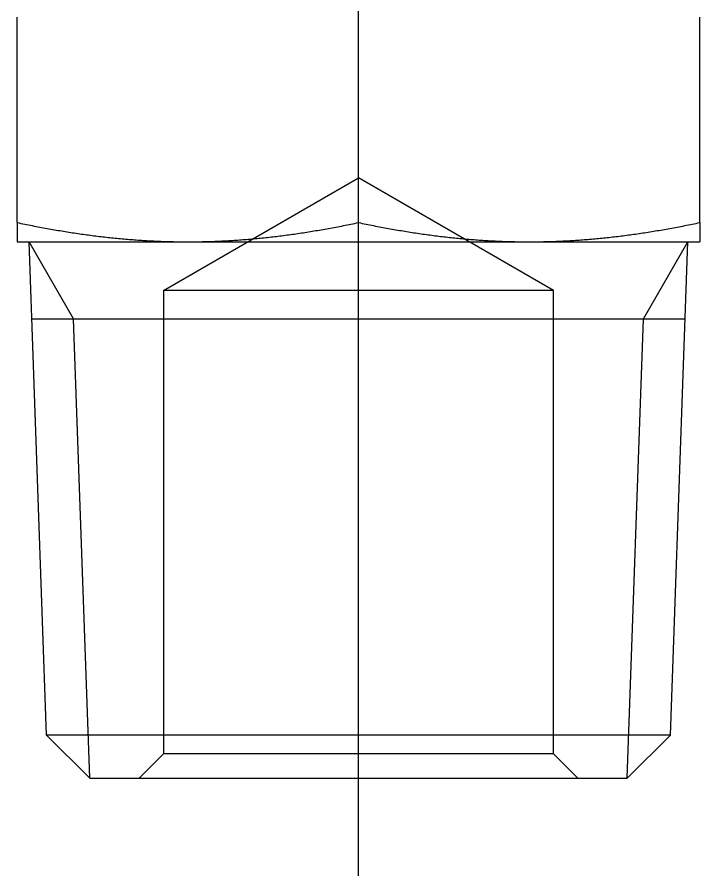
# Model space of a CAD drawing. Extents: x -10.3 to 55.8, y -18.9 to 29.5.
# Drawn here: x 40.29 to 54.29, y -2 to 15.61 of the extents above; entities that cross this region are included whole.
import ezdxf

# ---------------------------------------------------------------- set-up
doc = ezdxf.new("R2010")
doc.units = 0
doc.linetypes.add('CENTER', pattern=[50.8, 31.75, -6.35, 6.35, -6.35])
doc.linetypes.add('DASHED', pattern=[19.05, 12.7, -6.35])
doc.layers.get('0').update_dxf_attribs({"linetype": 'CONTINUOUS'})
doc.layers.add('CENTER', color=1, linetype='CENTER')

msp = doc.modelspace()

# ---------------------------------------------------------------- linework, layer by layer
at = {"color": 7, "linetype": 'CONTINUOUS'}
for p, q in [((40.292709, 11.394145), (40.292709, 15.605855)), ((47.292709, 11.394145), (47.292709, 15.605855)), ((54.292709, 11.394145), (54.292709, 15.605855)), ((40.292709, 11.394145), (40.292709, 11)), ((54.292709, 11.394145), (54.292709, 11)), ((40.292709, 11), (54.292709, 11)), ((40.893109, 0.886974), (40.539955, 11)), ((53.692309, 0.886974), (54.045464, 11)), ((40.595062, 9.421915), (53.990356, 9.421915)), ((53.692309, 0.886974), (40.893109, 0.886974)), ((41.780083, 0), (40.893109, 0.886974)), ((52.805335, 0), (53.692309, 0.886974)), ((41.780083, 0), (52.805335, 0))]:
    msp.add_line(p, q, dxfattribs=at)
at = {"color": 3, "linetype": 'DASHED'}
for p, q in [((43.292709, 10), (47.292709, 12.309401)), ((51.292709, 10), (47.292709, 12.309401)), ((51.292709, 10), (43.292709, 10)), ((43.292709, 10), (43.292709, 0.5)), ((51.292709, 0.5), (51.292709, 10)), ((43.292709, 0.5), (42.792709, 0)), ((51.292709, 0.5), (43.292709, 0.5)), ((51.792709, 0), (51.292709, 0.5))]:
    msp.add_line(p, q, dxfattribs=at)
at = {"color": 3, "linetype": 'CONTINUOUS'}
for p, q in [((41.451062, 9.421915), (40.539955, 11)), ((53.134356, 9.421915), (54.045464, 11)), ((41.780083, 0), (41.451062, 9.421915)), ((52.805335, 0), (53.134356, 9.421915))]:
    msp.add_line(p, q, dxfattribs=at)
at = {"color": 7}
for points in [[(40.2927, 11.3941, 0), (40.3318, 11.386, 0), (40.3707, 11.3779, 0), (40.4096, 11.3699, 0), (40.4483, 11.362, 0), (40.487, 11.3542, 0), (40.5256, 11.3465, 0), (40.5641, 11.3388, 0), (40.6025, 11.3313, 0), (40.6408, 11.3238, 0), (40.679, 11.3164, 0), (40.7171, 11.3091, 0), (40.7552, 11.3019, 0), (40.7932, 11.2948, 0), (40.8311, 11.2878, 0), (40.8689, 11.2809, 0), (40.9066, 11.274, 0), (40.9443, 11.2672, 0), (40.9819, 11.2605, 0), (41.0194, 11.2539, 0), (41.0569, 11.2474, 0), (41.0943, 11.241, 0), (41.1316, 11.2347, 0), (41.1689, 11.2284, 0), (41.206, 11.2222, 0), (41.2432, 11.2161, 0), (41.2803, 11.2101, 0), (41.3173, 11.2042, 0), (41.3543, 11.1984, 0), (41.3912, 11.1926, 0), (41.428, 11.187, 0), (41.4648, 11.1814, 0), (41.5016, 11.1759, 0), (41.5383, 11.1705, 0), (41.575, 11.1651, 0), (41.6116, 11.1599, 0), (41.6482, 11.1547, 0), (41.6847, 11.1496, 0), (41.7212, 11.1446, 0), (41.7577, 11.1397, 0), (41.7941, 11.1349, 0), (41.8305, 11.1301, 0), (41.8669, 11.1255, 0), (41.9032, 11.1209, 0), (41.9395, 11.1164, 0), (41.9758, 11.112, 0), (42.012, 11.1076, 0), (42.0482, 11.1034, 0), (42.0844, 11.0992, 0), (42.1206, 11.0951, 0), (42.1568, 11.0911, 0), (42.1929, 11.0872, 0), (42.229, 11.0834, 0), (42.2652, 11.0796, 0), (42.3013, 11.076, 0), (42.3373, 11.0724, 0), (42.3734, 11.0689, 0), (42.4095, 11.0655, 0), (42.4456, 11.0622, 0), (42.4816, 11.0589, 0), (42.5177, 11.0557, 0), (42.5537, 11.0527, 0), (42.5898, 11.0497, 0), (42.6259, 11.0468, 0), (42.6619, 11.0439, 0), (42.698, 11.0412, 0), (42.7341, 11.0386, 0), (42.7702, 11.036, 0), (42.8063, 11.0335, 0), (42.8424, 11.0311, 0), (42.8785, 11.0288, 0), (42.9147, 11.0266, 0), (42.9509, 11.0244, 0), (42.9871, 11.0224, 0), (43.0233, 11.0204, 0), (43.0595, 11.0186, 0), (43.0958, 11.0168, 0), (43.1321, 11.0151, 0), (43.1684, 11.0135, 0), (43.2048, 11.012, 0), (43.2412, 11.0105, 0), (43.2776, 11.0092, 0), (43.3141, 11.0079, 0), (43.3506, 11.0068, 0), (43.3872, 11.0057, 0), (43.4238, 11.0047, 0), (43.4604, 11.0038, 0), (43.4971, 11.003, 0), (43.5339, 11.0023, 0), (43.5707, 11.0017, 0), (43.6075, 11.0012, 0), (43.6444, 11.0008, 0), (43.6814, 11.0004, 0), (43.7184, 11.0002, 0), (43.7555, 11, 0), (43.7927, 11, 0)], [(43.7927, 11, 0), (43.8299, 11, 0), (43.867, 11.0002, 0), (43.904, 11.0004, 0), (43.941, 11.0008, 0), (43.9779, 11.0012, 0), (44.0148, 11.0017, 0), (44.0516, 11.0023, 0), (44.0883, 11.003, 0), (44.125, 11.0038, 0), (44.1617, 11.0047, 0), (44.1983, 11.0057, 0), (44.2348, 11.0068, 0), (44.2713, 11.0079, 0), (44.3078, 11.0092, 0), (44.3442, 11.0105, 0), (44.3806, 11.012, 0), (44.417, 11.0135, 0), (44.4533, 11.0151, 0), (44.4896, 11.0168, 0), (44.5259, 11.0186, 0), (44.5621, 11.0204, 0), (44.5984, 11.0224, 0), (44.6345, 11.0244, 0), (44.6707, 11.0266, 0), (44.7069, 11.0288, 0), (44.743, 11.0311, 0), (44.7791, 11.0335, 0), (44.8152, 11.036, 0), (44.8513, 11.0386, 0), (44.8874, 11.0412, 0), (44.9235, 11.0439, 0), (44.9596, 11.0468, 0), (44.9956, 11.0497, 0), (45.0317, 11.0527, 0), (45.0677, 11.0557, 0), (45.1038, 11.0589, 0), (45.1399, 11.0622, 0), (45.1759, 11.0655, 0), (45.212, 11.0689, 0), (45.2481, 11.0724, 0), (45.2842, 11.076, 0), (45.3203, 11.0796, 0), (45.3564, 11.0834, 0), (45.3925, 11.0872, 0), (45.4286, 11.0911, 0), (45.4648, 11.0951, 0), (45.501, 11.0992, 0), (45.5372, 11.1034, 0), (45.5734, 11.1076, 0), (45.6096, 11.112, 0), (45.6459, 11.1164, 0), (45.6822, 11.1209, 0), (45.7185, 11.1255, 0), (45.7549, 11.1301, 0), (45.7913, 11.1349, 0), (45.8277, 11.1397, 0), (45.8642, 11.1446, 0), (45.9007, 11.1496, 0), (45.9372, 11.1547, 0), (45.9738, 11.1599, 0), (46.0104, 11.1651, 0), (46.0471, 11.1705, 0), (46.0838, 11.1759, 0), (46.1206, 11.1814, 0), (46.1574, 11.187, 0), (46.1942, 11.1926, 0), (46.2312, 11.1984, 0), (46.2681, 11.2042, 0), (46.3051, 11.2101, 0), (46.3422, 11.2161, 0), (46.3794, 11.2222, 0), (46.4166, 11.2284, 0), (46.4538, 11.2347, 0), (46.4912, 11.241, 0), (46.5285, 11.2474, 0), (46.566, 11.2539, 0), (46.6035, 11.2605, 0), (46.6411, 11.2672, 0), (46.6788, 11.274, 0), (46.7165, 11.2809, 0), (46.7544, 11.2878, 0), (46.7923, 11.2948, 0), (46.8302, 11.3019, 0), (46.8683, 11.3091, 0), (46.9064, 11.3164, 0), (46.9446, 11.3238, 0), (46.983, 11.3313, 0), (47.0214, 11.3388, 0), (47.0598, 11.3465, 0), (47.0984, 11.3542, 0), (47.1371, 11.362, 0), (47.1758, 11.3699, 0), (47.2147, 11.3779, 0), (47.2537, 11.386, 0), (47.2927, 11.3941, 0)], [(47.2927, 11.3941, 0), (47.3318, 11.386, 0), (47.3707, 11.3779, 0), (47.4096, 11.3699, 0), (47.4483, 11.362, 0), (47.487, 11.3542, 0), (47.5256, 11.3465, 0), (47.5641, 11.3388, 0), (47.6025, 11.3313, 0), (47.6408, 11.3238, 0), (47.679, 11.3164, 0), (47.7171, 11.3091, 0), (47.7552, 11.3019, 0), (47.7932, 11.2948, 0), (47.8311, 11.2878, 0), (47.8689, 11.2809, 0), (47.9066, 11.274, 0), (47.9443, 11.2672, 0), (47.9819, 11.2605, 0), (48.0194, 11.2539, 0), (48.0569, 11.2474, 0), (48.0943, 11.241, 0), (48.1316, 11.2347, 0), (48.1689, 11.2284, 0), (48.206, 11.2222, 0), (48.2432, 11.2161, 0), (48.2803, 11.2101, 0), (48.3173, 11.2042, 0), (48.3543, 11.1984, 0), (48.3912, 11.1926, 0), (48.428, 11.187, 0), (48.4648, 11.1814, 0), (48.5016, 11.1759, 0), (48.5383, 11.1705, 0), (48.575, 11.1651, 0), (48.6116, 11.1599, 0), (48.6482, 11.1547, 0), (48.6847, 11.1496, 0), (48.7212, 11.1446, 0), (48.7577, 11.1397, 0), (48.7941, 11.1349, 0), (48.8305, 11.1301, 0), (48.8669, 11.1255, 0), (48.9032, 11.1209, 0), (48.9395, 11.1164, 0), (48.9758, 11.112, 0), (49.012, 11.1076, 0), (49.0482, 11.1034, 0), (49.0844, 11.0992, 0), (49.1206, 11.0951, 0), (49.1568, 11.0911, 0), (49.1929, 11.0872, 0), (49.229, 11.0834, 0), (49.2652, 11.0796, 0), (49.3013, 11.076, 0), (49.3373, 11.0724, 0), (49.3734, 11.0689, 0), (49.4095, 11.0655, 0), (49.4456, 11.0622, 0), (49.4816, 11.0589, 0), (49.5177, 11.0557, 0), (49.5537, 11.0527, 0), (49.5898, 11.0497, 0), (49.6259, 11.0468, 0), (49.6619, 11.0439, 0), (49.698, 11.0412, 0), (49.7341, 11.0386, 0), (49.7702, 11.036, 0), (49.8063, 11.0335, 0), (49.8424, 11.0311, 0), (49.8785, 11.0288, 0), (49.9147, 11.0266, 0), (49.9509, 11.0244, 0), (49.9871, 11.0224, 0), (50.0233, 11.0204, 0), (50.0595, 11.0186, 0), (50.0958, 11.0168, 0), (50.1321, 11.0151, 0), (50.1684, 11.0135, 0), (50.2048, 11.012, 0), (50.2412, 11.0105, 0), (50.2776, 11.0092, 0), (50.3141, 11.0079, 0), (50.3506, 11.0068, 0), (50.3872, 11.0057, 0), (50.4238, 11.0047, 0), (50.4604, 11.0038, 0), (50.4971, 11.003, 0), (50.5339, 11.0023, 0), (50.5707, 11.0017, 0), (50.6075, 11.0012, 0), (50.6444, 11.0008, 0), (50.6814, 11.0004, 0), (50.7184, 11.0002, 0), (50.7555, 11, 0), (50.7927, 11, 0)], [(50.7927, 11, 0), (50.8299, 11, 0), (50.867, 11.0002, 0), (50.904, 11.0004, 0), (50.941, 11.0008, 0), (50.9779, 11.0012, 0), (51.0148, 11.0017, 0), (51.0516, 11.0023, 0), (51.0883, 11.003, 0), (51.125, 11.0038, 0), (51.1617, 11.0047, 0), (51.1983, 11.0057, 0), (51.2348, 11.0068, 0), (51.2713, 11.0079, 0), (51.3078, 11.0092, 0), (51.3442, 11.0105, 0), (51.3806, 11.012, 0), (51.417, 11.0135, 0), (51.4533, 11.0151, 0), (51.4896, 11.0168, 0), (51.5259, 11.0186, 0), (51.5621, 11.0204, 0), (51.5984, 11.0224, 0), (51.6345, 11.0244, 0), (51.6707, 11.0266, 0), (51.7069, 11.0288, 0), (51.743, 11.0311, 0), (51.7791, 11.0335, 0), (51.8152, 11.036, 0), (51.8513, 11.0386, 0), (51.8874, 11.0412, 0), (51.9235, 11.0439, 0), (51.9596, 11.0468, 0), (51.9956, 11.0497, 0), (52.0317, 11.0527, 0), (52.0677, 11.0557, 0), (52.1038, 11.0589, 0), (52.1399, 11.0622, 0), (52.1759, 11.0655, 0), (52.212, 11.0689, 0), (52.2481, 11.0724, 0), (52.2842, 11.076, 0), (52.3203, 11.0796, 0), (52.3564, 11.0834, 0), (52.3925, 11.0872, 0), (52.4286, 11.0911, 0), (52.4648, 11.0951, 0), (52.501, 11.0992, 0), (52.5372, 11.1034, 0), (52.5734, 11.1076, 0), (52.6096, 11.112, 0), (52.6459, 11.1164, 0), (52.6822, 11.1209, 0), (52.7185, 11.1255, 0), (52.7549, 11.1301, 0), (52.7913, 11.1349, 0), (52.8277, 11.1397, 0), (52.8642, 11.1446, 0), (52.9007, 11.1496, 0), (52.9372, 11.1547, 0), (52.9738, 11.1599, 0), (53.0104, 11.1651, 0), (53.0471, 11.1705, 0), (53.0838, 11.1759, 0), (53.1206, 11.1814, 0), (53.1574, 11.187, 0), (53.1942, 11.1926, 0), (53.2312, 11.1984, 0), (53.2681, 11.2042, 0), (53.3051, 11.2101, 0), (53.3422, 11.2161, 0), (53.3794, 11.2222, 0), (53.4166, 11.2284, 0), (53.4538, 11.2347, 0), (53.4912, 11.241, 0), (53.5285, 11.2474, 0), (53.566, 11.2539, 0), (53.6035, 11.2605, 0), (53.6411, 11.2672, 0), (53.6788, 11.274, 0), (53.7165, 11.2809, 0), (53.7544, 11.2878, 0), (53.7923, 11.2948, 0), (53.8302, 11.3019, 0), (53.8683, 11.3091, 0), (53.9064, 11.3164, 0), (53.9446, 11.3238, 0), (53.983, 11.3313, 0), (54.0214, 11.3388, 0), (54.0598, 11.3465, 0), (54.0984, 11.3542, 0), (54.1371, 11.362, 0), (54.1758, 11.3699, 0), (54.2147, 11.3779, 0), (54.2537, 11.386, 0), (54.2927, 11.3941, 0)]]:
    msp.add_polyline3d(points, dxfattribs=at)
at = {"layer": 'CENTER', "color": 1, "linetype": 'CENTER'}
msp.add_line((47.292709, -2), (47.292709, 29.5), dxfattribs=at)

doc.saveas('drawing.dxf')
